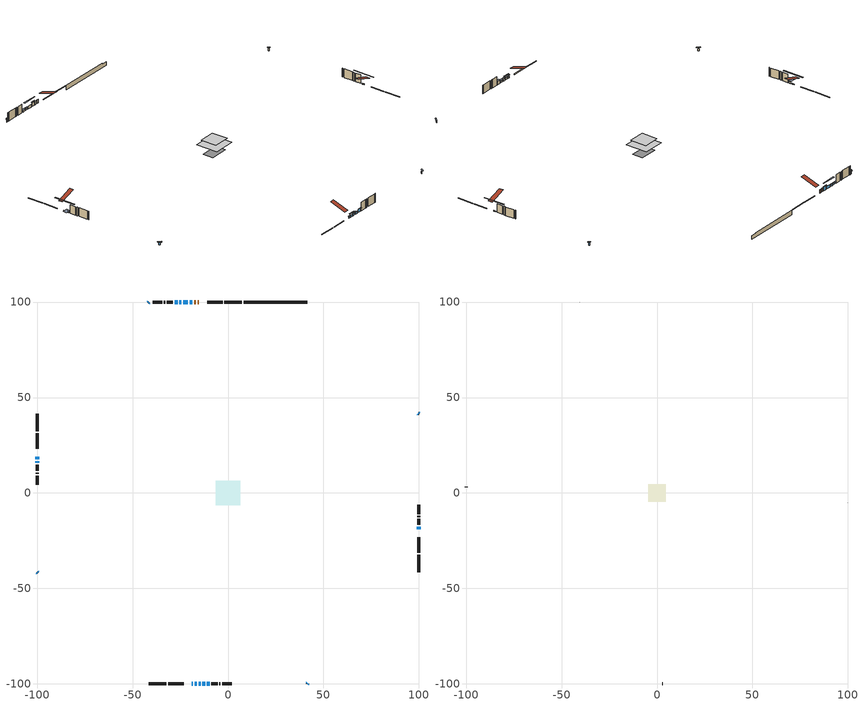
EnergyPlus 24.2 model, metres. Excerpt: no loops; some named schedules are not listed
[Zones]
conditioned space
 floor outside (Floor1 construction): -2.16,-2.16 -2.16,2.16 2.16,2.16 2.16,-2.16 z0.45
 floor outside (Floor2 construction): -0.75,-0.75 -0.75,0.75 0.75,0.75 0.75,-0.75 z0.45
 floor adiabatic (AdiabaticFloorConstruction): -6.33,-6.33 -6.33,6.33 6.33,6.33 6.33,-6.33 z2.89
 floor foundation (Slab1 construction): -5.22,-3.09 -5.22,3.09 5.22,3.09 5.22,-3.09 z-1.91
 wall outside (RimJoist1 construction): 7.27,100.01 -1.91,100.01 / -41.43,-100.01 -32.24,-100.01 / -100.01,41.43 -100.01,32.24 / 100.01,-41.43 100.01,-32.24 z0.45:0.75
 wall outside (RimJoist2 construction): -2.84,100.01 -10.98,100.01 / -31.31,-100.01 -23.17,-100.01 / -100.01,31.31 -100.01,23.17 / 100.01,-31.31 100.01,-23.17 z0.45:0.75
 wall outside (AdiabaticWallConstruction 1): -15.25,100.01 -15.93,100.01 / -16.86,100.01 -17.77,100.01 z0.45:2.48
 wall outside (AdiabaticWallConstruction): -18.9,-100.01 -18.37,-100.01 z0.45:1.34; -17.44,-100.01 -16.3,-100.01 / -15.37,-100.01 -14.35,-100.01 z0.45:1.59; -13.42,-100.01 -11.95,-100.01 / -100.01,16.68 -100.01,15.71 / -24.37,100.01 -25.51,100.01 z0.45:1.42; 41.42,-100.01 41.82,-99.61 / -100.01,-41.42 -99.61,-41.82 z0.45:1.62; 100.01,-18.9 100.01,-17.61 / -100.01,18.9 -100.01,17.61 z0.45:0.93; -18.7,100.01 -20.15,100.01 z0.45:2.48; -21.08,100.01 -23.44,100.01 / 100.01,41.42 99.69,41.75 / -41.42,100.01 -41.75,99.69 z0.45:1.92; -11.02,-100.01 -9.57,-100.01 z0.45:2.2; -26.44,100.01 -27.89,100.01 z0.45:1.39
 wall outside (Wall1 construction): -28.82,100.01 -31.98,100.01 / -8.64,-100.01 -5.48,-100.01 / -100.01,14.78 -100.01,11.62 / 100.01,-16.68 100.01,-13.52 z0.45:5.33
 wall outside (Wall2 construction): -32.91,100.01 -33.52,100.01 / -4.55,-100.01 -3.94,-100.01 / -100.01,10.69 -100.01,10.08 / 100.01,-12.59 100.01,-11.98 z0.45:5.33
 wall outside (Wall3 construction): -34.45,100.01 -39.4,100.01 / -3.01,-100.01 1.94,-100.01 / -100.01,9.15 -100.01,4.21 / 100.01,-11.05 100.01,-6.1 z0.45:5.33
 wall foundation (FoundationWall1 construction): 8.2,100.01,-1.91 8.2,100.01,0.45 38.1,100.01,0.45 38.1,100.01,0.07 41.43,100.01,0.07 41.43,100.01,-1.91
 window (WindowConstruction 13): -18.9,-100.01 -18.37,-100.01 z0.45:1.34
 window (WindowConstruction 8): -17.44,-100.01 -16.3,-100.01 z0.45:1.59
 window (WindowConstruction 9): -15.37,-100.01 -14.35,-100.01 z0.45:1.59
 window (WindowConstruction 10): -13.42,-100.01 -11.95,-100.01 z0.45:1.42
 window (WindowConstruction 11): 41.43,-100.01 41.82,-99.62 z0.45:1.62
 window (WindowConstruction 12): -100.01,-41.43 -99.62,-41.82 z0.45:1.62
 window (WindowConstruction 14): 100.01,-18.9 100.01,-17.61 z0.45:0.93
 window (WindowConstruction 15): -100.01,18.9 -100.01,17.61 z0.45:0.93
 window (WindowConstruction): -18.7,100.01 -20.15,100.01 z0.45:2.48
 window (WindowConstruction 1): -21.08,100.01 -23.44,100.01 z0.45:1.92
 window (WindowConstruction 2): 100.01,41.43 99.69,41.75 z0.45:1.92
 window (WindowConstruction 3): -41.43,100.01 -41.75,99.69 z0.45:1.92
 window (WindowConstruction 4): -11.02,-100.01 -9.57,-100.01 z0.45:2.2
 window (WindowConstruction 5): -100.01,16.68 -100.01,15.71 z0.45:1.42
 window (WindowConstruction 6): -24.37,100.01 -25.51,100.01 z0.45:1.42
 window (WindowConstruction 7): -26.44,100.01 -27.89,100.01 z0.45:1.39
 door (Door): -15.25,100.01 -15.93,100.01 z0.45:2.48
 door (Door 1): -16.86,100.01 -17.77,100.01 z0.45:2.48
 ceiling adiabatic (AdiabaticFloorConstruction): 6.33,-6.33 6.33,6.33 -6.33,6.33 -6.33,-6.33 z2.89
attic - vented
 floor to conditioned space (Floor3 construction Reversed): -4.7,-4.7 -4.7,4.7 4.7,4.7 4.7,-4.7 z5.33
 wall outside (Wall4 construction): -40.32,100.01 -40.5,100.01 / 2.87,-100.01 3.04,-100.01 / -100.01,3.28 -100.01,3.1 / 100.01,-5.17 100.01,-5 z0.45:5.33
 roof outside (Roof1 construction): -14.32,100.01,5.33 -14.32,90.86,8.38 -11.91,90.86,8.38 -11.91,100.01,5.33; -19.83,-100.01,5.33 -19.83,-90.86,8.38 -22.24,-90.86,8.38 -22.24,-100.01,5.33; -100.01,19.83,5.33 -90.86,19.83,8.38 -90.86,22.24,8.38 -100.01,22.24,5.33; 100.01,-19.83,5.33 90.86,-19.83,8.38 90.86,-22.24,8.38 100.01,-22.24,5.33
shading: -17.91,-100.01 -19.36,-100.01 -19.36,-100.62 -17.91,-100.62 z1.8; -15.08,-100.01 -18.66,-100.01 -18.66,-100.31 -15.08,-100.31 z2.81; -13.74,-100.01 -15.98,-100.01 -15.98,-100.31 -13.74,-100.31 z2.2; -11.65,-100.01 -13.72,-100.01 -13.72,-100.62 -11.65,-100.62 z1.71; 42.36,-99.08 40.89,-100.55 41.32,-100.98 42.79,-99.51 z2.38; -99.08,-42.36 -100.55,-40.89 -100.98,-41.32 -99.51,-42.79 z2.38; 100.01,-12.12 100.01,-24.39 100.47,-24.39 100.47,-12.12 z6.42; -100.01,12.12 -100.01,24.39 -100.47,24.39 -100.47,12.12 z6.42; -20.61,100.01 -18.24,100.01 -18.24,100.31 -20.61,100.31 z2.94; -26.49,100.01 -18.03,100.01 -18.03,100.47 -26.49,100.47 z4.97; 99.36,42.07 100.34,41.1 100.55,41.31 99.57,42.29 z2.38; -42.07,99.36 -41.1,100.34 -41.31,100.55 -42.29,99.57 z2.38; -9.27,-100.01 -11.32,-100.01 -11.32,-100.62 -9.27,-100.62 z2.5; -100.01,15.25 -100.01,17.14 -102.75,17.14 -102.75,15.25 z1.88; -25.81,100.01 -24.07,100.01 -24.07,100.47 -25.81,100.47 z1.71; -28.19,100.01 -26.14,100.01 -26.14,100.47 -28.19,100.47 z1.69
[Building]
Building 1: Terrain=Suburbs
[Site:Location]
Edmonton Intl AP_AB: Latitude {deg}=53.31; Longitude {deg}=-113.58; Time Zone {hr}=-7; Elevation {m}=723; Keep Site Location Information=Yes
[Site:GroundTemperature:Shallow]
-1.56185, -3.61833, -3.78302, -2.80711, 1.11059, 5.01004, 8.39065, 10.5322, 10.7141, 8.97234, 5.67794, 1.89811
[Site:WaterMainsTemperature]
Calculation Method=Schedule; Temperature Schedule=mains temperature schedule
[Material] Roughness=Rough; Thermal Absorptance=0.9
Name | Thickness {m} | Conductivity {W/m-K} | Density {kg/m3} | Specific Heat {J/kg-K} | Solar Absorptance | Visible Absorptance
asphalt or fiberglass shingles | 0.00635 | 0.162714 | 1121.4 | 1465.45 | 0.4 | 0.4
ceiling loosefill ins | 0.254 | 0.0480833 | 16.02 | 1046.75 | 0.7 | 0.7
ceiling stud and cavity | 0.1397 | 1.27956 | 65.682 | 1177.47 | 0.7 | 0.7
concrete 4.0 in. | 0.1016 | 1.803125 | 2242.8 | 837.4 | 0.7 | 0.7
concrete 8.0 in. | 0.2032 | 1.803125 | 2242.8 | 837.4 | 0.7 | 0.7
door material | 0.04445 | 0.053851 | 512.64 | 1214.23 | 0.7 | 0.7
exterior vertical ins | 0.0457286 | 0.029427 | 32.04 | 1214.23 | 0.7 | 0.7
floor covering | 0.0127 | 0.0433444 | 54.468 | 1339.84 | 0.6 | 0.6
floor rigid ins | 0.103632 | 0.029427 | 32.04 | 1214.23 | 0.7 | 0.7
floor rigid ins 1; wall rigid ins 1 | 0.512978 | 0.029427 | 32.04 | 1214.23 | 0.7 | 0.7
floor stud and cavity | 0.1397 | 0.162179 | 92.3553 | 1139.71 | 0.7 | 0.7
floor stud and cavity 1 | 0.1397 | 0.161848 | 92.3553 | 1139.71 | 0.7 | 0.7
floor stud and cavity 2 | 0.1397 | 1.75129 | 37.0049 | 1207.88 | 0.7 | 0.7
furniture material conditioned space 1 | 0.1524 | 0.115458 | 640.8 | 1214.23 | 0.6 | 0.6
gypsum board | 0.0127 | 0.160291 | 801 | 837.4 | 0.6 | 0.6
gypsum board 1 | 0.0127 | 0.160291 | 801 | 837.4 | 0.7 | 0.7
osb sheathing 0.5 in. | 0.0127 | 0.115458 | 512.64 | 1214.23 | 0.7 | 0.7
osb sheathing 0.75 in. | 0.01905 | 0.115458 | 512.64 | 1214.23 | 0.7 | 0.7
osb sheathing 2.0 in. | 0.0508 | 0.115458 | 512.64 | 1214.23 | 0.7 | 0.7
rim joist rigid ins; wall rigid ins | 0.051816 | 0.029427 | 32.04 | 1214.23 | 0.7 | 0.7
rim joist stud and cavity | 0.0508 | 0.0451784 | 125.044 | 1163.47 | 0.6 | 0.6
rim joist stud and cavity 1 | 0.0508 | 0.0407728 | 125.044 | 1163.47 | 0.6 | 0.6
wall stud and cavity | 0.1397 | 0.312365 | 139.0536 | 1170.24 | 0.7 | 0.7
wall stud and cavity 1 | 0.1397 | 0.297156 | 139.0536 | 1170.24 | 0.7 | 0.7
wall stud and cavity 2 | 0.1397 | 0.271713 | 139.0536 | 1170.24 | 0.7 | 0.7
wall stud and cavity 3 | 0.0889 | 6.9971 | 50.32683 | 1063.81 | 0.6 | 0.6
wall stud and cavity 4 | 0.0889 | 0.380278 | 52.3479 | 1209.89 | 0.7 | 0.7
wall stud and cavity 5 | 0.0889 | 0.391764 | 83.0341 | 1211.67 | 0.7 | 0.7
wood siding | 0.0254 | 0.102417 | 544.68 | 1172.36 | 0.4 | 0.4
wood siding 1 | 0.00254 | 0.102417 | 544.68 | 1172.36 | 0.4 | 0.4
wood siding 2; wood siding 3; wood siding 4 | 0.0254 | 0.102417 | 544.68 | 1172.36 | 0.7 | 0.7
[WindowMaterial:SimpleGlazingSystem]
Name | U-Factor {W/m2-K} | Solar Heat Gain Coefficient
WindowMaterial | 2.24906 | 0.54
WindowMaterial 1 | 2.07247 | 0.65
WindowMaterial 10 | 2.15083 | 0.57
WindowMaterial 11 | 2.16559 | 0.55
WindowMaterial 12 | 2.57384 | 0.46
WindowMaterial 2 | 2.16445 | 0.56
WindowMaterial 3 | 2.08042 | 0.64
WindowMaterial 4 | 2.27063 | 0.48
WindowMaterial 5 | 2.24792 | 0.5
WindowMaterial 6 | 2.22464 | 0.52
WindowMaterial 7 | 2.1054 | 0.62
WindowMaterial 8 | 2.11108 | 0.61
WindowMaterial 9 | 2.22067 | 0.53
[Construction]
AdiabaticFloorConstruction: floor stud and cavity 2, floor rigid ins 1, osb sheathing 0.75 in., floor covering
AdiabaticWallConstruction: wood siding 3, wall rigid ins 1, wall stud and cavity 4, gypsum board
AdiabaticWallConstruction 1: wood siding 4, wall rigid ins 1, wall stud and cavity 4, gypsum board
Door; Door 1: door material
Floor1 construction: floor stud and cavity, floor rigid ins, osb sheathing 0.75 in., floor covering
Floor2 construction: floor stud and cavity 1, floor rigid ins, osb sheathing 0.75 in., floor covering
Floor3 construction Reversed: gypsum board, ceiling stud and cavity, ceiling loosefill ins
FoundationWall1 construction: concrete 8.0 in., gypsum board 1
furniture construction conditioned space 1: furniture material conditioned space 1
PartitionWallConstruction: gypsum board, wall stud and cavity 5, gypsum board
RimJoist1 construction: wood siding 2, osb sheathing 2.0 in., rim joist stud and cavity
RimJoist2 construction: wood siding 2, rim joist rigid ins, osb sheathing 2.0 in., rim joist stud and cavity 1
Roof1 construction: asphalt or fiberglass shingles
Slab1 construction: concrete 4.0 in.
Wall1 construction: wood siding, wall rigid ins, osb sheathing 0.5 in., wall stud and cavity, gypsum board
Wall2 construction: wood siding, wall rigid ins, osb sheathing 0.5 in., wall stud and cavity 1, gypsum board
Wall3 construction: wood siding, wall rigid ins, osb sheathing 0.5 in., wall stud and cavity 2, gypsum board
Wall4 construction: wood siding 1, wall stud and cavity 3
WindowConstruction: WindowMaterial
WindowConstruction 1: WindowMaterial 1
WindowConstruction 10: WindowMaterial 9
WindowConstruction 11; WindowConstruction 12: WindowMaterial 10
WindowConstruction 13: WindowMaterial 11
WindowConstruction 14; WindowConstruction 15: WindowMaterial 12
WindowConstruction 2; WindowConstruction 3: WindowMaterial 2
WindowConstruction 4: WindowMaterial 3
WindowConstruction 5: WindowMaterial 4
WindowConstruction 6: WindowMaterial 5
WindowConstruction 7: WindowMaterial 6
WindowConstruction 8: WindowMaterial 7
WindowConstruction 9: WindowMaterial 8
[Zone] Multiplier=1; Part of Total Floor Area=Yes
Name | Volume {m3}
attic - vented | 43.7013
conditioned space | 591.5
[Space]
Name | Zone | Volume {m3}
attic - vented 1 | attic - vented | 43.7013
conditioned space 1 | conditioned space | 591.5
[ZoneInfiltration:EffectiveLeakageArea]
infil attic - vented 1: Zone or Space=attic - vented 1; Schedule=Always On Discrete; Effective Air Leakage Area {cm2}=3069.91; Stack Coefficient=0.000551226; Wind Coefficient=1.5863e-05
[ZoneMixing]
whole house fan mix: Zone or Space=attic - vented; Schedule=Always On Continuous; Design Flow Rate Calculation Method=Flow/Zone; Design Flow Rate {m3/s}=0; Source Zone or Space=conditioned space
[SurfaceProperty:ExposedFoundationPerimeter]
Slab1: Exposed Perimeter Calculation Method=TotalExposedPerimeter; Total Exposed Perimeter {m}=33.224
[InternalMass] Zone or ZoneList=conditioned space; Space or SpaceList=conditioned space 1
Name | Construction | Surface Area {m2}
furniture mass conditioned space 1 | furniture construction conditioned space 1 | 98.1717
partition wall mass | PartitionWallConstruction | 245.429
[Lights]
interior lighting: Zone or ZoneList or Space or SpaceList=conditioned space 1; Schedule=interior lighting schedule; Design Level Calculation Method=LightingLevel; Lighting Level {W}=343.2; Return Air Fraction=0; Fraction Radiant=0.6; Fraction Visible=0.2; Fraction Replaceable=1
[People]
occupants: Zone or ZoneList or Space or SpaceList=conditioned space 1; Number of People Schedule=occupants schedule; Number of People Calculation Method=People; Number of People=3; Fraction Radiant=0.314171; Sensible Heat Fraction=0.56303; Activity Level Schedule=occupants activity schedule; Carbon Dioxide Generation Rate {m3/s-W}=0; Enable ASHRAE 55 Comfort Warnings=No; Mean Radiant Temperature Calculation Type=EnclosureAveraged
[ElectricEquipment] Zone or ZoneList or Space or SpaceList=conditioned space 1; Design Level Calculation Method=EquipmentLevel
Name | Schedule | Design Level {W} | Fraction Latent | Fraction Radiant | Fraction Lost
clothes dryer | clothes dryer schedule | 140.772 | 0.015 | 0.081 | 0.85
clothes washer | clothes washer schedule | 32.1985 | 0.03 | 0.162 | 0.7
cooking range | cooking range schedule | 215.147 | 0.08 | 0.432 | 0.2
dishwasher | dishwasher schedule | 66.8632 | 0.3 | 0.18 | 0.4
fridge | fridge schedule | 72.9452 | 0 | 0.6 | 0
mech vent bath fan 0 | mech vent bath fan 0 schedule | 50.2 | 0 | 0 | 1
mech vent bath fan 1 | mech vent bath fan 1 schedule | 50.2 | 0 | 0 | 1
mech vent bath fan 2 | mech vent bath fan 2 schedule | 50.2 | 0 | 0 | 1
mech vent house fan | mech vent house fan schedule | 0 | 0 | 0 | 1
mech vent house fan cfis | mech vent house fan cfis schedule | 0 | 0 | 0 | 0
mech vent range fan 0 | mech vent range fan 0 schedule | 57 | 0 | 0 | 1
misc plug loads | misc plug loads schedule | 494.7 | 0.045 | 0.513 | 0.1
whole house fan | Always On Discrete | 0 | 0 | 0 | 1
[OtherEquipment] Zone or ZoneList or Space or SpaceList=conditioned space 1; Design Level Calculation Method=EquipmentLevel
Name | Fuel Type | Schedule | Design Level {W} | Fraction Latent | Fraction Radiant | Fraction Lost
clothes dryer 1 | Electricity | clothes dryer schedule | 0 | 0.015 | 0.081 | 0.85
cooking range 1 | Electricity | cooking range schedule | 0 | 0.08 | 0.432 | 0.2
general water use latent | None | general water use schedule | 62.594 | 1 | 0 | 0
general water use sensible | None | general water use schedule | -61.6891 | 0 | 0.6 | 0
mech vent house fan latent load | None | Always On Discrete | 0 | 1 | 0 | 0
mech vent house fan sensible load | None | Always On Discrete | 0 | 0 | 0 | 0
water heater energy adjustment1 | NaturalGas | Always On Discrete | 0.01 | 0 | 0 | 1
[ZoneInfiltration:DesignFlowRate] Zone or ZoneList or Space or SpaceList=conditioned space 1; Schedule=Always On Discrete; Design Flow Rate Calculation Method=Flow/Zone; Design Flow Rate {m3/s}=0
infil flow; natural vent flow; whole house fan flow
[Foundation:Kiva]
Foundation Kiva 1: Initial Indoor Air Temperature {C}=18; Wall Height Above Grade {m}=0.450007; Wall Depth Below Slab {m}=0.2032; Custom Block Material Name 1=exterior vertical ins; Custom Block Depth 1 {m}=2.36001; Custom Block X Position 1 {m}=0.2159; Custom Block Z Position 1 {m}=0
[Foundation:Kiva:Settings]
Soil Conductivity {W/m-K}=0.849921; Soil Density {kg/m3}=1842.3; Soil Specific Heat {J/kg-K}=418.7; Ground Solar Absorptivity=0.9; Ground Thermal Absorptivity=0.9; Ground Surface Roughness {m}=0.03; Far-Field Width {m}=40; Deep-Ground Boundary Condition=ZeroFlux; Deep-Ground Depth {m}=40; Minimum Cell Dimension {m}=0.2; Maximum Cell Growth Coefficient=3; Simulation Timestep=Timestep
[Exterior:Lights]
exterior lighting: Schedule=exterior lighting schedule; Design Level {W}=75.6
[Schedule:Constant]
Name | Hourly Value
Always On Continuous; mech vent house fan schedule; mech vent house fan cfis schedule; Always On Discrete | 1
occupants activity schedule | 117.228
fridge schedule | 0
[Schedule:Week:Daily]
interior lighting schedule Week Rule - Jan1-Jan27: interior lighting schedule day, interior lighting schedule day, interior lighting schedule day, interior lighting schedule day, interior lighting schedule day, interior lighting schedule day, interior lighting schedule day, interior lighting schedule default day, interior lighting schedule default day, interior lighting schedule default day, interior lighting schedule default day, interior lighting schedule default day
interior lighting schedule Week Rule - Jan28-Feb3: interior lighting schedule day, interior lighting schedule day, interior lighting schedule day, interior lighting schedule day, interior lighting schedule day 1, interior lighting schedule day 1, interior lighting schedule day 1, interior lighting schedule default day, interior lighting schedule default day, interior lighting schedule default day, interior lighting schedule default day, interior lighting schedule default day
interior lighting schedule Week Rule - Feb4-Feb24: interior lighting schedule day 1, interior lighting schedule day 1, interior lighting schedule day 1, interior lighting schedule day 1, interior lighting schedule day 1, interior lighting schedule day 1, interior lighting schedule day 1, interior lighting schedule default day, interior lighting schedule default day, interior lighting schedule default day, interior lighting schedule default day, interior lighting schedule default day
interior lighting schedule Week Rule - Feb25-Mar3: interior lighting schedule day 1, interior lighting schedule day 1, interior lighting schedule day 1, interior lighting schedule day 1, interior lighting schedule day 2, interior lighting schedule day 2, interior lighting schedule day 2, interior lighting schedule default day, interior lighting schedule default day, interior lighting schedule default day, interior lighting schedule default day, interior lighting schedule default day
interior lighting schedule Week Rule - Mar4-Mar31: interior lighting schedule day 2, interior lighting schedule day 2, interior lighting schedule day 2, interior lighting schedule day 2, interior lighting schedule day 2, interior lighting schedule day 2, interior lighting schedule day 2, interior lighting schedule default day, interior lighting schedule default day, interior lighting schedule default day, interior lighting schedule default day, interior lighting schedule default day
interior lighting schedule Week Rule - Apr1-Apr28: interior lighting schedule day 3, interior lighting schedule day 3, interior lighting schedule day 3, interior lighting schedule day 3, interior lighting schedule day 3, interior lighting schedule day 3, interior lighting schedule day 3, interior lighting schedule default day, interior lighting schedule default day, interior lighting schedule default day, interior lighting schedule default day, interior lighting schedule default day
interior lighting schedule Week Rule - Apr29-May5: interior lighting schedule day 3, interior lighting schedule day 3, interior lighting schedule day 4, interior lighting schedule day 4, interior lighting schedule day 4, interior lighting schedule day 4, interior lighting schedule day 4, interior lighting schedule default day, interior lighting schedule default day, interior lighting schedule default day, interior lighting schedule default day, interior lighting schedule default day
interior lighting schedule Week Rule - May6-May26: interior lighting schedule day 4, interior lighting schedule day 4, interior lighting schedule day 4, interior lighting schedule day 4, interior lighting schedule day 4, interior lighting schedule day 4, interior lighting schedule day 4, interior lighting schedule default day, interior lighting schedule default day, interior lighting schedule default day, interior lighting schedule default day, interior lighting schedule default day
interior lighting schedule Week Rule - May27-Jun2: interior lighting schedule day 4, interior lighting schedule day 4, interior lighting schedule day 4, interior lighting schedule day 4, interior lighting schedule day 4, interior lighting schedule day 5, interior lighting schedule day 5, interior lighting schedule default day, interior lighting schedule default day, interior lighting schedule default day, interior lighting schedule default day, interior lighting schedule default day
interior lighting schedule Week Rule - Jun3-Jun30: interior lighting schedule day 5, interior lighting schedule day 5, interior lighting schedule day 5, interior lighting schedule day 5, interior lighting schedule day 5, interior lighting schedule day 5, interior lighting schedule day 5, interior lighting schedule default day, interior lighting schedule default day, interior lighting schedule default day, interior lighting schedule default day, interior lighting schedule default day
interior lighting schedule Week Rule - Jul1-Jul28: interior lighting schedule day 6, interior lighting schedule day 6, interior lighting schedule day 6, interior lighting schedule day 6, interior lighting schedule day 6, interior lighting schedule day 6, interior lighting schedule day 6, interior lighting schedule default day, interior lighting schedule default day, interior lighting schedule default day, interior lighting schedule default day, interior lighting schedule default day
interior lighting schedule Week Rule - Jul29-Aug4: interior lighting schedule day 6, interior lighting schedule day 6, interior lighting schedule day 6, interior lighting schedule day 7, interior lighting schedule day 7, interior lighting schedule day 7, interior lighting schedule day 7, interior lighting schedule default day, interior lighting schedule default day, interior lighting schedule default day, interior lighting schedule default day, interior lighting schedule default day
interior lighting schedule Week Rule - Aug5-Aug25: interior lighting schedule day 7, interior lighting schedule day 7, interior lighting schedule day 7, interior lighting schedule day 7, interior lighting schedule day 7, interior lighting schedule day 7, interior lighting schedule day 7, interior lighting schedule default day, interior lighting schedule default day, interior lighting schedule default day, interior lighting schedule default day, interior lighting schedule default day
interior lighting schedule Week Rule - Aug26-Sep1: interior lighting schedule day 7, interior lighting schedule day 7, interior lighting schedule day 7, interior lighting schedule day 7, interior lighting schedule day 7, interior lighting schedule day 7, interior lighting schedule day 8, interior lighting schedule default day, interior lighting schedule default day, interior lighting schedule default day, interior lighting schedule default day, interior lighting schedule default day
interior lighting schedule Week Rule - Sep2-Sep29: interior lighting schedule day 8, interior lighting schedule day 8, interior lighting schedule day 8, interior lighting schedule day 8, interior lighting schedule day 8, interior lighting schedule day 8, interior lighting schedule day 8, interior lighting schedule default day, interior lighting schedule default day, interior lighting schedule default day, interior lighting schedule default day, interior lighting schedule default day
interior lighting schedule Week Rule - Sep30-Oct6: interior lighting schedule day 8, interior lighting schedule day 9, interior lighting schedule day 9, interior lighting schedule day 9, interior lighting schedule day 9, interior lighting schedule day 9, interior lighting schedule day 9, interior lighting schedule default day, interior lighting schedule default day, interior lighting schedule default day, interior lighting schedule default day, interior lighting schedule default day
interior lighting schedule Week Rule - Oct7-Oct27: interior lighting schedule day 9, interior lighting schedule day 9, interior lighting schedule day 9, interior lighting schedule day 9, interior lighting schedule day 9, interior lighting schedule day 9, interior lighting schedule day 9, interior lighting schedule default day, interior lighting schedule default day, interior lighting schedule default day, interior lighting schedule default day, interior lighting schedule default day
interior lighting schedule Week Rule - Oct28-Nov3: interior lighting schedule day 9, interior lighting schedule day 9, interior lighting schedule day 9, interior lighting schedule day 9, interior lighting schedule day 10, interior lighting schedule day 10, interior lighting schedule day 10, interior lighting schedule default day, interior lighting schedule default day, interior lighting schedule default day, interior lighting schedule default day, interior lighting schedule default day
interior lighting schedule Week Rule - Nov4-Nov24: interior lighting schedule day 10, interior lighting schedule day 10, interior lighting schedule day 10, interior lighting schedule day 10, interior lighting schedule day 10, interior lighting schedule day 10, interior lighting schedule day 10, interior lighting schedule default day, interior lighting schedule default day, interior lighting schedule default day, interior lighting schedule default day, interior lighting schedule default day
interior lighting schedule Week Rule - Nov25-Dec1: interior lighting schedule day 10, interior lighting schedule day 10, interior lighting schedule day 10, interior lighting schedule day 10, interior lighting schedule day 10, interior lighting schedule day 10, interior lighting schedule day 11, interior lighting schedule default day, interior lighting schedule default day, interior lighting schedule default day, interior lighting schedule default day, interior lighting schedule default day
interior lighting schedule Week Rule - Dec2-Dec31: interior lighting schedule day 11, interior lighting schedule day 11, interior lighting schedule day 11, interior lighting schedule day 11, interior lighting schedule day 11, interior lighting schedule day 11, interior lighting schedule day 11, interior lighting schedule default day, interior lighting schedule default day, interior lighting schedule default day, interior lighting schedule default day, interior lighting schedule default day
occupants schedule Week Rule - Jan1-Dec31: occupants schedule day, occupants schedule day, occupants schedule day, occupants schedule day, occupants schedule day, occupants schedule day, occupants schedule day, occupants schedule default day, occupants schedule default day, occupants schedule default day, occupants schedule default day, occupants schedule default day
clothes dryer schedule Week Rule - Jan1-Dec31: clothes dryer schedule day, clothes dryer schedule day, clothes dryer schedule day, clothes dryer schedule day, clothes dryer schedule day, clothes dryer schedule day, clothes dryer schedule day, clothes dryer schedule default day, clothes dryer schedule default day, clothes dryer schedule default day, clothes dryer schedule default day, clothes dryer schedule default day
clothes washer schedule Week Rule - Jan1-Dec31: clothes washer schedule day, clothes washer schedule day, clothes washer schedule day, clothes washer schedule day, clothes washer schedule day, clothes washer schedule day, clothes washer schedule day, clothes washer schedule default day, clothes washer schedule default day, clothes washer schedule default day, clothes washer schedule default day, clothes washer schedule default day
cooking range schedule Week Rule - Jan1-Dec31: cooking range schedule day, cooking range schedule day, cooking range schedule day, cooking range schedule day, cooking range schedule day, cooking range schedule day, cooking range schedule day, cooking range schedule default day, cooking range schedule default day, cooking range schedule default day, cooking range schedule default day, cooking range schedule default day
dishwasher schedule Week Rule - Jan1-Dec31: dishwasher schedule day, dishwasher schedule day, dishwasher schedule day, dishwasher schedule day, dishwasher schedule day, dishwasher schedule day, dishwasher schedule day, dishwasher schedule default day, dishwasher schedule default day, dishwasher schedule default day, dishwasher schedule default day, dishwasher schedule default day
mech vent bath fan 0 schedule Week Rule - Jan1-Dec31: mech vent bath fan 0 schedule day, mech vent bath fan 0 schedule day, mech vent bath fan 0 schedule day, mech vent bath fan 0 schedule day, mech vent bath fan 0 schedule day, mech vent bath fan 0 schedule day, mech vent bath fan 0 schedule day, mech vent bath fan 0 schedule default day, mech vent bath fan 0 schedule default day, mech vent bath fan 0 schedule default day, mech vent bath fan 0 schedule default day, mech vent bath fan 0 schedule default day
mech vent bath fan 1 schedule Week Rule - Jan1-Dec31: mech vent bath fan 1 schedule day, mech vent bath fan 1 schedule day, mech vent bath fan 1 schedule day, mech vent bath fan 1 schedule day, mech vent bath fan 1 schedule day, mech vent bath fan 1 schedule day, mech vent bath fan 1 schedule day, mech vent bath fan 1 schedule default day, mech vent bath fan 1 schedule default day, mech vent bath fan 1 schedule default day, mech vent bath fan 1 schedule default day, mech vent bath fan 1 schedule default day
mech vent bath fan 2 schedule Week Rule - Jan1-Dec31: mech vent bath fan 2 schedule day, mech vent bath fan 2 schedule day, mech vent bath fan 2 schedule day, mech vent bath fan 2 schedule day, mech vent bath fan 2 schedule day, mech vent bath fan 2 schedule day, mech vent bath fan 2 schedule day, mech vent bath fan 2 schedule default day, mech vent bath fan 2 schedule default day, mech vent bath fan 2 schedule default day, mech vent bath fan 2 schedule default day, mech vent bath fan 2 schedule default day
mech vent range fan 0 schedule Week Rule - Jan1-Dec31: mech vent range fan 0 schedule day, mech vent range fan 0 schedule day, mech vent range fan 0 schedule day, mech vent range fan 0 schedule day, mech vent range fan 0 schedule day, mech vent range fan 0 schedule day, mech vent range fan 0 schedule day, mech vent range fan 0 schedule default day, mech vent range fan 0 schedule default day, mech vent range fan 0 schedule default day, mech vent range fan 0 schedule default day, mech vent range fan 0 schedule default day
misc plug loads schedule Week Rule - Jan1-Dec31: misc plug loads schedule day, misc plug loads schedule day, misc plug loads schedule day, misc plug loads schedule day, misc plug loads schedule day, misc plug loads schedule day, misc plug loads schedule day, misc plug loads schedule default day, misc plug loads schedule default day, misc plug loads schedule default day, misc plug loads schedule default day, misc plug loads schedule default day
general water use schedule Week Rule - Jan1-Dec31: general water use schedule day, general water use schedule day, general water use schedule day, general water use schedule day, general water use schedule day, general water use schedule day, general water use schedule day, general water use schedule default day, general water use schedule default day, general water use schedule default day, general water use schedule default day, general water use schedule default day
exterior lighting schedule Week Rule - Jan1-Jan27: exterior lighting schedule day, exterior lighting schedule day, exterior lighting schedule day, exterior lighting schedule day, exterior lighting schedule day, exterior lighting schedule day, exterior lighting schedule day, exterior lighting schedule default day, exterior lighting schedule default day, exterior lighting schedule default day, exterior lighting schedule default day, exterior lighting schedule default day
exterior lighting schedule Week Rule - Jan28-Feb3: exterior lighting schedule day, exterior lighting schedule day, exterior lighting schedule day, exterior lighting schedule day, exterior lighting schedule day 1, exterior lighting schedule day 1, exterior lighting schedule day 1, exterior lighting schedule default day, exterior lighting schedule default day, exterior lighting schedule default day, exterior lighting schedule default day, exterior lighting schedule default day
exterior lighting schedule Week Rule - Feb4-Feb24: exterior lighting schedule day 1, exterior lighting schedule day 1, exterior lighting schedule day 1, exterior lighting schedule day 1, exterior lighting schedule day 1, exterior lighting schedule day 1, exterior lighting schedule day 1, exterior lighting schedule default day, exterior lighting schedule default day, exterior lighting schedule default day, exterior lighting schedule default day, exterior lighting schedule default day
exterior lighting schedule Week Rule - Feb25-Mar3: exterior lighting schedule day 1, exterior lighting schedule day 1, exterior lighting schedule day 1, exterior lighting schedule day 1, exterior lighting schedule day 2, exterior lighting schedule day 2, exterior lighting schedule day 2, exterior lighting schedule default day, exterior lighting schedule default day, exterior lighting schedule default day, exterior lighting schedule default day, exterior lighting schedule default day
exterior lighting schedule Week Rule - Mar4-Mar31: exterior lighting schedule day 2, exterior lighting schedule day 2, exterior lighting schedule day 2, exterior lighting schedule day 2, exterior lighting schedule day 2, exterior lighting schedule day 2, exterior lighting schedule day 2, exterior lighting schedule default day, exterior lighting schedule default day, exterior lighting schedule default day, exterior lighting schedule default day, exterior lighting schedule default day
[Schedule:Year]
interior lighting schedule: interior lighting schedule Week Rule - Jan1-Jan27, 1, 1, 1, 27, interior lighting schedule Week Rule - Jan28-Feb3, 1, 28, 2, 3, interior lighting schedule Week Rule - Feb4-Feb24, 2, 4, 2, 24, interior lighting schedule Week Rule - Feb25-Mar3, 2, 25, 3, 3, interior lighting schedule Week Rule - Mar4-Mar31, 3, 4, 3, 31, interior lighting schedule Week Rule - Apr1-Apr28, 4, 1, 4, 28, interior lighting schedule Week Rule - Apr29-May5, 4, 29, 5, 5, interior lighting schedule Week Rule - May6-May26, 5, 6, 5, 26, interior lighting schedule Week Rule - May27-Jun2, 5, 27, 6, 2, interior lighting schedule Week Rule - Jun3-Jun30, 6, 3, 6, 30, interior lighting schedule Week Rule - Jul1-Jul28, 7, 1, 7, 28, interior lighting schedule Week Rule - Jul29-Aug4, 7, 29, 8, 4, interior lighting schedule Week Rule - Aug5-Aug25, 8, 5, 8, 25, interior lighting schedule Week Rule - Aug26-Sep1, 8, 26, 9, 1, interior lighting schedule Week Rule - Sep2-Sep29, 9, 2, 9, 29, interior lighting schedule Week Rule - Sep30-Oct6, 9, 30, 10, 6, interior lighting schedule Week Rule - Oct7-Oct27, 10, 7, 10, 27, interior lighting schedule Week Rule - Oct28-Nov3, 10, 28, 11, 3, interior lighting schedule Week Rule - Nov4-Nov24, 11, 4, 11, 24, interior lighting schedule Week Rule - Nov25-Dec1, 11, 25, 12, 1, interior lighting schedule Week Rule - Dec2-Dec31, 12, 2, 12, 31
occupants schedule: occupants schedule Week Rule - Jan1-Dec31, 1, 1, 12, 31
clothes dryer schedule: clothes dryer schedule Week Rule - Jan1-Dec31, 1, 1, 12, 31
clothes washer schedule: clothes washer schedule Week Rule - Jan1-Dec31, 1, 1, 12, 31
cooking range schedule: cooking range schedule Week Rule - Jan1-Dec31, 1, 1, 12, 31
dishwasher schedule: dishwasher schedule Week Rule - Jan1-Dec31, 1, 1, 12, 31
mech vent bath fan 0 schedule: mech vent bath fan 0 schedule Week Rule - Jan1-Dec31, 1, 1, 12, 31
mech vent bath fan 1 schedule: mech vent bath fan 1 schedule Week Rule - Jan1-Dec31, 1, 1, 12, 31
mech vent bath fan 2 schedule: mech vent bath fan 2 schedule Week Rule - Jan1-Dec31, 1, 1, 12, 31
mech vent range fan 0 schedule: mech vent range fan 0 schedule Week Rule - Jan1-Dec31, 1, 1, 12, 31
misc plug loads schedule: misc plug loads schedule Week Rule - Jan1-Dec31, 1, 1, 12, 31
general water use schedule: general water use schedule Week Rule - Jan1-Dec31, 1, 1, 12, 31
exterior lighting schedule: exterior lighting schedule Week Rule - Jan1-Jan27, 1, 1, 1, 27, exterior lighting schedule Week Rule - Jan28-Feb3, 1, 28, 2, 3, exterior lighting schedule Week Rule - Feb4-Feb24, 2, 4, 2, 24, exterior lighting schedule Week Rule - Feb25-Mar3, 2, 25, 3, 3, exterior lighting schedule Week Rule - Mar4-Mar31, 3, 4, 3, 31, exterior lighting schedule Week Rule - Apr1-Apr28, 4, 1, 4, 28, exterior lighting schedule Week Rule - Apr29-May5, 4, 29, 5, 5, exterior lighting schedule Week Rule - May6-May26, 5, 6, 5, 26, exterior lighting schedule Week Rule - May27-Jun2, 5, 27, 6, 2, exterior lighting schedule Week Rule - Jun3-Jun30, 6, 3, 6, 30, exterior lighting schedule Week Rule - Jul1-Jul28, 7, 1, 7, 28, exterior lighting schedule Week Rule - Jul29-Aug4, 7, 29, 8, 4, exterior lighting schedule Week Rule - Aug5-Aug25, 8, 5, 8, 25, exterior lighting schedule Week Rule - Aug26-Sep1, 8, 26, 9, 1, exterior lighting schedule Week Rule - Sep2-Sep29, 9, 2, 9, 29, exterior lighting schedule Week Rule - Sep30-Oct6, 9, 30, 10, 6, exterior lighting schedule Week Rule - Oct7-Oct27, 10, 7, 10, 27, exterior lighting schedule Week Rule - Oct28-Nov3, 10, 28, 11, 3, exterior lighting schedule Week Rule - Nov4-Nov24, 11, 4, 11, 24, exterior lighting schedule Week Rule - Nov25-Dec1, 11, 25, 12, 1, exterior lighting schedule Week Rule - Dec2-Dec31, 12, 2, 12, 31
[Schedule:Compact]
mains temperature schedule: Through: 01/01, For: AllDays, Until: 24:00, 3.97167, Through: 01/02, For: AllDays, Until: 24:00, 3.90778, Through: 01/03, For: AllDays, Until: 24:00, 3.84556, Through: 01/04, For: AllDays, Until: 24:00, 3.78389, Through: 01/05, For: AllDays, Until: 24:00, 3.72278, Through: 01/06, For: AllDays, Until: 24:00, 3.66278, Through: 01/07, For: AllDays, Until: 24:00, 3.60389, Through: 01/08, For: AllDays, Until: 24:00, 3.54556, Through: 01/09, For: AllDays, Until: 24:00, 3.48833, Through: 01/10, For: AllDays, Until: 24:00, 3.43167, Through: 01/11, For: AllDays, Until: 24:00, 3.37611, Through: 01/12, For: AllDays, Until: 24:00, 3.32167, Through: 01/13, For: AllDays, Until: 24:00, 3.26833, Through: 01/14, For: AllDays, Until: 24:00, 3.21556, Through: 01/15, For: AllDays, Until: 24:00, 3.16444, Through: 01/16, For: AllDays, Until: 24:00, 3.11389, Through: 01/17, For: AllDays, Until: 24:00, 3.06444, Through: 01/18, For: AllDays, Until: 24:00, 3.01611, Through: 01/19, For: AllDays, Until: 24:00, 2.96889, Through: 01/20, For: AllDays, Until: 24:00, 2.92278, Through: 01/21, For: AllDays, Until: 24:00, 2.87722, Through: 01/22, For: AllDays, Until: 24:00, 2.83333, Through: 01/23, For: AllDays, Until: 24:00, 2.79056, Through: 01/24, For: AllDays, Until: 24:00, 2.74889, Through: 01/25, For: AllDays, Until: 24:00, 2.70833, Through: 01/26, For: AllDays, Until: 24:00, 2.66889, Through: 01/27, For: AllDays, Until: 24:00, 2.63056, Through: 01/28, For: AllDays, Until: 24:00, 2.59333, Through: 01/29, For: AllDays, Until: 24:00, 2.55778, Through: 01/30, For: AllDays, Until: 24:00, 2.52278, Through: 01/31, For: AllDays, Until: 24:00, 2.48944, Through: 02/01, For: AllDays, Until: 24:00, 2.45722, Through: 02/02, For: AllDays, Until: 24:00, 2.42611, Through: 02/03, For: AllDays, Until: 24:00, 2.39667, Through: 02/04, For: AllDays, Until: 24:00, 2.36833, Through: 02/05, For: AllDays, Until: 24:00, 2.34111, Through: 02/06, For: AllDays, Until: 24:00, 2.315, Through: 02/07, For: AllDays, Until: 24:00, 2.29056, Through: 02/08, For: AllDays, Until: 24:00, 2.26722, Through: 02/09, For: AllDays, Until: 24:00, 2.245, Through: 02/10, For: AllDays, Until: 24:00, 2.22444, Through: 02/11, For: AllDays, Until: 24:00, 2.20444, Through: 02/12, For: AllDays, Until: 24:00, 2.18667, Through: 02/13, For: AllDays, Until: 24:00, 2.17, Through: 02/14, For: AllDays, Until: 24:00, 2.15444, Through: 02/15, For: AllDays, Until: 24:00, 2.14, Through: 02/16, For: AllDays, Until: 24:00, 2.12722, Through: 02/17, For: AllDays, Until: 24:00, 2.11556, Through: 02/18, For: AllDays, Until: 24:00, 2.10556, Through: 02/19, For: AllDays, Until: 24:00, 2.09667, Through: 02/20, For: AllDays, Until: 24:00, 2.08889, Through: 02/21, For: AllDays, Until: 24:00, 2.08278, Through: 02/22, For: AllDays, Until: 24:00, 2.07833, Through: 02/23, For: AllDays, Until: 24:00, 2.07444, Through: 02/24, For: AllDays, Until: 24:00, 2.07278, Through: 02/25, For: AllDays, Until: 24:00, 2.07167, Through: 02/26, For: AllDays, Until: 24:00, 2.07222, Through: 02/27, For: AllDays, Until: 24:00, 2.07444, Through: 02/28, For: AllDays, Until: 24:00, 2.07778, Through: 03/01, For: AllDays, Until: 24:00, 2.08222, Through: 03/02, For: AllDays, Until: 24:00, 2.08833, Through: 03/03, For: AllDays, Until: 24:00, 2.09556, Through: 03/04, For: AllDays, Until: 24:00, 2.10444, Through: 03/05, For: AllDays, Until: 24:00, 2.11444, Through: 03/06, For: AllDays, Until: 24:00, 2.12556, Through: 03/07, For: AllDays, Until: 24:00, 2.13833, Through: 03/08, For: AllDays, Until: 24:00, 2.15278, Through: 03/09, For: AllDays, Until: 24:00, 2.16778, Through: 03/10, For: AllDays, Until: 24:00, 2.18444, Through: 03/11, For: AllDays, Until: 24:00, 2.20278, Through: 03/12, For: AllDays, Until: 24:00, 2.22167, Through: 03/13, For: AllDays, Until: 24:00, 2.24278, Through: 03/14, For: AllDays, Until: 24:00, 2.26444, Through: 03/15, For: AllDays, Until: 24:00, 2.28778, Through: 03/16, For: AllDays, Until: 24:00, 2.31222, Through: 03/17, For: AllDays, Until: 24:00, 2.33778, Through: 03/18, For: AllDays, Until: 24:00, 2.365, Through: 03/19, For: AllDays, Until: 24:00, 2.39333, Through: 03/20, For: AllDays, Until: 24:00, 2.42278, Through: 03/21, For: AllDays, Until: 24:00, 2.45389, Through: 03/22, For: AllDays, Until: 24:00, 2.48611, Through: 03/23, For: AllDays, Until: 24:00, 2.51889, Through: 03/24, For: AllDays, Until: 24:00, 2.55389, Through: 03/25, For: AllDays, Until: 24:00, 2.58944, Through: 03/26, For: AllDays, Until: 24:00, 2.62611, Through: 03/27, For: AllDays, Until: 24:00, 2.66444, Through: 03/28, For: AllDays, Until: 24:00, 2.70389, Through: 03/29, For: AllDays, Until: 24:00, 2.74389, Through: 03/30, For: AllDays, Until: 24:00, 2.78556, Through: 03/31, For: AllDays, Until: 24:00, 2.82833, Through: 04/01, For: AllDays, Until: 24:00, 2.87222, Through: 04/02, For: AllDays, Until: 24:00, 2.91722, Through: 04/03, For: AllDays, Until: 24:00, 2.96333, Through: 04/04, For: AllDays, Until: 24:00, 3.01056, Through: 04/05, For: AllDays, Until: 24:00, 3.05889, Through: 04/06, For: AllDays, Until: 24:00, 3.10833, Through: 04/07, For: AllDays, Until: 24:00, 3.15833, Through: 04/08, For: AllDays, Until: 24:00, 3.21, Through: 04/09, For: AllDays, Until: 24:00, 3.26222, Through: 04/10, For: AllDays, Until: 24:00, 3.31556, Through: 04/11, For: AllDays, Until: 24:00, 3.37, Through: 04/12, For: AllDays, Until: 24:00, 3.42556, Through: 04/13, For: AllDays, Until: 24:00, 3.48167, Through: 04/14, For: AllDays, Until: 24:00, 3.53889, Through: 04/15, For: AllDays, Until: 24:00, 3.59722, Through: 04/16, For: AllDays, Until: 24:00, 3.65611, Through: 04/17, For: AllDays, Until: 24:00, 3.71611, Through: 04/18, For: AllDays, Until: 24:00, 3.77667, Through: 04/19, For: AllDays, Until: 24:00, 3.83833, Through: 04/20, For: AllDays, Until: 24:00, 3.90111, Through: 04/21, For: AllDays, Until: 24:00, 3.96444, Through: 04/22, For: AllDays, Until: 24:00, 4.02833, Through: 04/23, For: AllDays, Until: 24:00, 4.09333, Through: 04/24, For: AllDays, Until: 24:00, 4.15889, Through: 04/25, For: AllDays, Until: 24:00, 4.225, Through: 04/26, For: AllDays, Until: 24:00, 4.29222, Through: 04/27, For: AllDays, Until: 24:00, 4.36, Through: 04/28, For: AllDays, Until: 24:00, 4.42833, Through: 04/29, For: AllDays, Until: 24:00, 4.49722, Through: 04/30, For: AllDays, Until: 24:00, 4.56667, Through: 05/01, For: AllDays, Until: 24:00, 4.63722, Through: 05/02, For: AllDays, Until: 24:00, 4.70833, Through: 05/03, For: AllDays, Until: 24:00, 4.77944, Through: 05/04, For: AllDays, Until: 24:00, 4.85167, Through: 05/05, For: AllDays, Until: 24:00, 4.92389, Through: 05/06, For: AllDays, Until: 24:00, 4.99722, Through: 05/07, For: AllDays, Until: 24:00, 5.07056, Through: 05/08, For: AllDays, Until: 24:00, 5.145, Through: 05/09, For: AllDays, Until: 24:00, 5.21944, Through: 05/10, For: AllDays, Until: 24:00, 5.29389, Through: 05/11, For: AllDays, Until: 24:00, 5.36944, Through: 05/12, For: AllDays, Until: 24:00, 5.445, Through: 05/13, For: AllDays, Until: 24:00, 5.52111, Through: 05/14, For: AllDays, Until: 24:00, 5.59722, Through: 05/15, For: AllDays, Until: 24:00, 5.67389, Through: 05/16, For: AllDays, Until: 24:00, 5.75056, Through: 05/17, For: AllDays, Until: 24:00, 5.82778, Through: 05/18, For: AllDays, Until: 24:00, 5.90556, Through: 05/19, For: AllDays, Until: 24:00, 5.98278, Through: 05/20, For: AllDays, Until: 24:00, 6.06056, Through: 05/21, For: AllDays, Until: 24:00, 6.13889, Through: 05/22, For: AllDays, Until: 24:00, 6.21667, Through: 05/23, For: AllDays, Until: 24:00, 6.295, Through: 05/24, For: AllDays, Until: 24:00, 6.37333, Through: 05/25, For: AllDays, Until: 24:00, 6.45222, Through: 05/26, For: AllDays, Until: 24:00, 6.53056, Through: 05/27, For: AllDays, Until: 24:00, 6.60889, Through: 05/28, For: AllDays, Until: 24:00, 6.68778, Through: 05/29, For: AllDays, Until: 24:00, 6.76611, Through: 05/30, For: AllDays, Until: 24:00, 6.84444, Through: 05/31, For: AllDays, Until: 24:00, 6.92278, Through: 06/01, For: AllDays, Until: 24:00, 7.00111, Through: 06/02, For: AllDays, Until: 24:00, 7.07944, Through: 06/03, For: AllDays, Until: 24:00, 7.15778, Through: 06/04, For: AllDays, Until: 24:00, 7.23556, Through: 06/05, For: AllDays, Until: 24:00, 7.31333, Through: 06/06, For: AllDays, Until: 24:00, 7.39056, Through: 06/07, For: AllDays, Until: 24:00, 7.46833, Through: 06/08, For: AllDays, Until: 24:00, 7.545, Through: 06/09, For: AllDays, Until: 24:00, 7.62222, Through: 06/10, For: AllDays, Until: 24:00, 7.69833, Through: 06/11, For: AllDays, Until: 24:00, 7.775, Through: 06/12, For: AllDays, Until: 24:00, 7.85056, Through: 06/13, For: AllDays, Until: 24:00, 7.92611, Through: 06/14, For: AllDays, Until: 24:00, 8.00111, Through: 06/15, For: AllDays, Until: 24:00, 8.07611, Through: 06/16, For: AllDays, Until: 24:00, 8.15056, Through: 06/17, For: AllDays, Until: 24:00, 8.22389, Through: 06/18, For: AllDays, Until: 24:00, 8.29778, Through: 06/19, For: AllDays, Until: 24:00, 8.37056, Through: 06/20, For: AllDays, Until: 24:00, 8.44278, Through: 06/21, For: AllDays, Until: 24:00, 8.51444, Through: 06/22, For: AllDays, Until: 24:00, 8.58611, Through: 06/23, For: AllDays, Until: 24:00, 8.65667, Through: 06/24, For: AllDays, Until: 24:00, 8.72667, Through: 06/25, For: AllDays, Until: 24:00, 8.79611, Through: 06/26, For: AllDays, Until: 24:00, 8.865, Through: 06/27, For: AllDays, Until: 24:00, 8.93333, Through: 06/28, For: AllDays, Until: 24:00, 9.00056, Through: 06/29, For: AllDays, Until: 24:00, 9.06778, Through: 06/30, For: AllDays, Until: 24:00, 9.13333, Through: 07/01, For: AllDays, Until: 24:00, 9.19889, Through: 07/02, For: AllDays, Until: 24:00, 9.26333, Through: 07/03, For: AllDays, Until: 24:00, 9.32722, Through: 07/04, For: AllDays, Until: 24:00, 9.39056, Through: 07/05, For: AllDays, Until: 24:00, 9.45278, Through: 07/06, For: AllDays, Until: 24:00, 9.51389, Through: 07/07, For: AllDays, Until: 24:00, 9.57444, Through: 07/08, For: AllDays, Until: 24:00, 9.63389, Through: 07/09, For: AllDays, Until: 24:00, 9.69278, Through: 07/10, For: AllDays, Until: 24:00, 9.75056, Through: 07/11, For: AllDays, Until: 24:00, 9.80778, Through: 07/12, For: AllDays, Until: 24:00, 9.86333, Through: 07/13, For: AllDays, Until: 24:00, 9.91833, Through: 07/14, For: AllDays, Until: 24:00, 9.97278, Through: 07/15, For: AllDays, Until: 24:00, 10.0256, Through: 07/16, For: AllDays, Until: 24:00, 10.0778, Through: 07/17, For: AllDays, Until: 24:00, 10.1289, Through: 07/18, For: AllDays, Until: 24:00, 10.1789, Through: 07/19, For: AllDays, Until: 24:00, 10.2278, Through: 07/20, For: AllDays, Until: 24:00, 10.2756, Through: 07/21, For: AllDays, Until: 24:00, 10.3222, Through: 07/22, For: AllDays, Until: 24:00, 10.3683, Through: 07/23, For: AllDays, Until: 24:00, 10.4128, Through: 07/24, For: AllDays, Until: 24:00, 10.4561, Through: 07/25, For: AllDays, Until: 24:00, 10.4989, Through: 07/26, For: AllDays, Until: 24:00, 10.54, Through: 07/27, For: AllDays, Until: 24:00, 10.58, Through: 07/28, For: AllDays, Until: 24:00, 10.6189, Through: 07/29, For: AllDays, Until: 24:00, 10.6567, Through: 07/30, For: AllDays, Until: 24:00, 10.6928, Through: 07/31, For: AllDays, Until: 24:00, 10.7283, Through: 08/01, For: AllDays, Until: 24:00, 10.7622, Through: 08/02, For: AllDays, Until: 24:00, 10.7956, Through: 08/03, For: AllDays, Until: 24:00, 10.8272, Through: 08/04, For: AllDays, Until: 24:00, 10.8572, Through: 08/05, For: AllDays, Until: 24:00, 10.8867, Through: 08/06, For: AllDays, Until: 24:00, 10.9144, Through: 08/07, For: AllDays, Until: 24:00, 10.9411, Through: 08/08, For: AllDays, Until: 24:00, 10.9667, Through: 08/09, For: AllDays, Until: 24:00, 10.9906, Through: 08/10, For: AllDays, Until: 24:00, 11.0133, Through: 08/11, For: AllDays, Until: 24:00, 11.035, Through: 08/12, For: AllDays, Until: 24:00, 11.055, Through: 08/13, For: AllDays, Until: 24:00, 11.0739, Through: 08/14, For: AllDays, Until: 24:00, 11.0917, Through: 08/15, For: AllDays, Until: 24:00, 11.1078, Through: 08/16, For: AllDays, Until: 24:00, 11.1228, Through: 08/17, For: AllDays, Until: 24:00, 11.1361, Through: 08/18, For: AllDays, Until: 24:00, 11.1483, Through: 08/19, For: AllDays, Until: 24:00, 11.1594, Through: 08/20, For: AllDays, Until: 24:00, 11.1689, Through: 08/21, For: AllDays, Until: 24:00, 11.1772, Through: 08/22, For: AllDays, Until: 24:00, 11.1844, Through: 08/23, For: AllDays, Until: 24:00, 11.19, Through: 08/24, For: AllDays, Until: 24:00, 11.1939, Through: 08/25, For: AllDays, Until: 24:00, 11.1967, Through: 08/26, For: AllDays, Until: 24:00, 11.1983, Through: 08/27, For: AllDays, Until: 24:00, 11.1983, Through: 08/28, For: AllDays, Until: 24:00, 11.1972, Through: 08/29, For: AllDays, Until: 24:00, 11.195, Through: 08/30, For: AllDays, Until: 24:00, 11.1911, Through: 08/31, For: AllDays, Until: 24:00, 11.1856, Through: 09/01, For: AllDays, Until: 24:00, 11.1789, Through: 09/02, For: AllDays, Until: 24:00, 11.1711, Through: 09/03, For: AllDays, Until: 24:00, 11.1617, Through: 09/04, For: AllDays, Until: 24:00, 11.1511, Through: 09/05, For: AllDays, Until: 24:00, 11.1394, Through: 09/06, For: AllDays, Until: 24:00, 11.1261, Through: 09/07, For: AllDays, Until: 24:00, 11.1111, Through: 09/08, For: AllDays, Until: 24:00, 11.0956, Through: 09/09, For: AllDays, Until: 24:00, 11.0778, Through: 09/10, For: AllDays, Until: 24:00, 11.0594, Through: 09/11, For: AllDays, Until: 24:00, 11.0394, Through: 09/12, For: AllDays, Until: 24:00, 11.0183, Through: 09/13, For: AllDays, Until: 24:00, 10.9961, Through: 09/14, For: AllDays, Until: 24:00, 10.9722, Through: 09/15, For: AllDays, Until: 24:00, 10.9472, Through: 09/16, For: AllDays, Until: 24:00, 10.9206, Through: 09/17, For: AllDays, Until: 24:00, 10.8928, Through: 09/18, For: AllDays, Until: 24:00, 10.8639, Through: 09/19, For: AllDays, Until: 24:00, 10.8339, Through: 09/20, For: AllDays, Until: 24:00, 10.8028, Through: 09/21, For: AllDays, Until: 24:00, 10.77, Through: 09/22, For: AllDays, Until: 24:00, 10.7361, Through: 09/23, For: AllDays, Until: 24:00, 10.7011, Through: 09/24, For: AllDays, Until: 24:00, 10.665, Through: 09/25, For: AllDays, Until: 24:00, 10.6272, Through: 09/26, For: AllDays, Until: 24:00, 10.5889, Through: 09/27, For: AllDays, Until: 24:00, 10.5489, Through: 09/28, For: AllDays, Until: 24:00, 10.5078, Through: 09/29, For: AllDays, Until: 24:00, 10.4661, Through: 09/30, For: AllDays, Until: 24:00, 10.4228, Through: 10/01, For: AllDays, Until: 24:00, 10.3783, Through: 10/02, For: AllDays, Until: 24:00, 10.3328, Through: 10/03, For: AllDays, Until: 24:00, 10.2861, Through: 10/04, For: AllDays, Until: 24:00, 10.2383, Through: 10/05, For: AllDays, Until: 24:00, 10.19, Through: 10/06, For: AllDays, Until: 24:00, 10.14, Through: 10/07, For: AllDays, Until: 24:00, 10.0894, Through: 10/08, For: AllDays, Until: 24:00, 10.0372, Through: 10/09, For: AllDays, Until: 24:00, 9.98444, Through: 10/10, For: AllDays, Until: 24:00, 9.93056, Through: 10/11, For: AllDays, Until: 24:00, 9.87611, Through: 10/12, For: AllDays, Until: 24:00, 9.82, Through: 10/13, For: AllDays, Until: 24:00, 9.76333, Through: 10/14, For: AllDays, Until: 24:00, 9.70611, Through: 10/15, For: AllDays, Until: 24:00, 9.64722, Through: 10/16, For: AllDays, Until: 24:00, 9.58778, Through: 10/17, For: AllDays, Until: 24:00, 9.52778, Through: 10/18, For: AllDays, Until: 24:00, 9.46667, Through: 10/19, For: AllDays, Until: 24:00, 9.40444, Through: 10/20, For: AllDays, Until: 24:00, 9.34167, Through: 10/21, For: AllDays, Until: 24:00, 9.27778, Through: 10/22, For: AllDays, Until: 24:00, 9.21333, Through: 10/23, For: AllDays, Until: 24:00, 9.14833, Through: 10/24, For: AllDays, Until: 24:00, 9.08222, Through: 10/25, For: AllDays, Until: 24:00, 9.01556, Through: 10/26, For: AllDays, Until: 24:00, 8.94833, Through: 10/27, For: AllDays, Until: 24:00, 8.88056, Through: 10/28, For: AllDays, Until: 24:00, 8.81167, Through: 10/29, For: AllDays, Until: 24:00, 8.74222, Through: 10/30, For: AllDays, Until: 24:00, 8.67222, Through: 10/31, For: AllDays, Until: 24:00, 8.60167, Through: 11/01, For: AllDays, Until: 24:00, 8.53056, Through: 11/02, For: AllDays, Until: 24:00, 8.45889, Through: 11/03, For: AllDays, Until: 24:00, 8.38667, Through: 11/04, For: AllDays, Until: 24:00, 8.31389, Through: 11/05, For: AllDays, Until: 24:00, 8.24056, Through: 11/06, For: AllDays, Until: 24:00, 8.16667, Through: 11/07, For: AllDays, Until: 24:00, 8.09278, Through: 11/08, For: AllDays, Until: 24:00, 8.01833, Through: 11/09, For: AllDays, Until: 24:00, 7.94278, Through: 11/10, For: AllDays, Until: 24:00, 7.86778, Through: 11/11, For: AllDays, Until: 24:00, 7.79167, Through: 11/12, For: AllDays, Until: 24:00, 7.71556, Through: 11/13, For: AllDays, Until: 24:00, 7.63944, Through: 11/14, For: AllDays, Until: 24:00, 7.56222, Through: 11/15, For: AllDays, Until: 24:00, 7.48556, Through: 11/16, For: AllDays, Until: 24:00, 7.40833, Through: 11/17, For: AllDays, Until: 24:00, 7.33056, Through: 11/18, For: AllDays, Until: 24:00, 7.25278, Through: 11/19, For: AllDays, Until: 24:00, 7.175, Through: 11/20, For: AllDays, Until: 24:00, 7.09722, Through: 11/21, For: AllDays, Until: 24:00, 7.01889, Through: 11/22, For: AllDays, Until: 24:00, 6.94056, Through: 11/23, For: AllDays, Until: 24:00, 6.86222, Through: 11/24, For: AllDays, Until: 24:00, 6.78389, Through: 11/25, For: AllDays, Until: 24:00, 6.705, Through: 11/26, For: AllDays, Until: 24:00, 6.62667, Through: 11/27, For: AllDays, Until: 24:00, 6.54833, Through: 11/28, For: AllDays, Until: 24:00, 6.46944, Through: 11/29, For: AllDays, Until: 24:00, 6.39111, Through: 11/30, For: AllDays, Until: 24:00, 6.31278, Through: 12/01, For: AllDays, Until: 24:00, 6.23444, Through: 12/02, For: AllDays, Until: 24:00, 6.15611, Through: 12/03, For: AllDays, Until: 24:00, 6.07833, Through: 12/04, For: AllDays, Until: 24:00, 6.00056, Through: 12/05, For: AllDays, Until: 24:00, 5.92278, Through: 12/06, For: AllDays, Until: 24:00, 5.84556, Through: 12/07, For: AllDays, Until: 24:00, 5.76833, Through: 12/08, For: AllDays, Until: 24:00, 5.69111, Through: 12/09, For: AllDays, Until: 24:00, 5.61444, Through: 12/10, For: AllDays, Until: 24:00, 5.53778, Through: 12/11, For: AllDays, Until: 24:00, 5.46222, Through: 12/12, For: AllDays, Until: 24:00, 5.38611, Through: 12/13, For: AllDays, Until: 24:00, 5.31111, Through: 12/14, For: AllDays, Until: 24:00, 5.23611, Through: 12/15, For: AllDays, Until: 24:00, 5.16167, Through: 12/16, For: AllDays, Until: 24:00, 5.08722, Through: 12/17, For: AllDays, Until: 24:00, 5.01389, Through: 12/18, For: AllDays, Until: 24:00, 4.94056, Through: 12/19, For: AllDays, Until: 24:00, 4.86778, Through: 12/20, For: AllDays, Until: 24:00, 4.79556, Through: 12/21, For: AllDays, Until: 24:00, 4.72389, Through: 12/22, For: AllDays, Until: 24:00, 4.65333, Through: 12/23, For: AllDays, Until: 24:00, 4.58278, Through: 12/24, For: AllDays, Until: 24:00, 4.51278, Through: 12/25, For: AllDays, Until: 24:00, 4.44389, Through: 12/26, For: AllDays, Until: 24:00, 4.375, Through: 12/27, For: AllDays, Until: 24:00, 4.30722, Through: 12/28, For: AllDays, Until: 24:00, 4.24, Through: 12/29, For: AllDays, Until: 24:00, 4.17333, Through: 12/30, For: AllDays, Until: 24:00, 4.10778, Through: 12/31, For: AllDays, Until: 24:00, 4.04278
